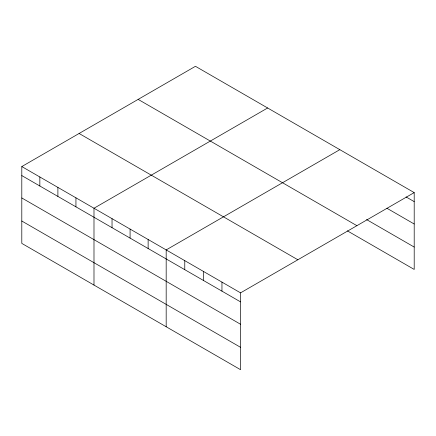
<?xml version="1.0" encoding="UTF-8"?>
<svg xmlns="http://www.w3.org/2000/svg" width="436" height="436" viewBox="0 0 436 436"><rect width="100%" height="100%" fill="white"/><g stroke="black" fill="none" stroke-linecap="round" stroke-linejoin="round"><path stroke-width="0.65" d="M240.552 324.259L240.552 292.856L21.8 166.563L21.8 243.397L240.552 369.695L240.552 324.259L21.8 197.96M347.378 230.857L414.2 269.437L414.2 192.603L195.448 66.305L21.8 166.563M267.639 107.986L93.991 208.239L93.991 285.073M339.824 149.662L166.176 249.915L166.176 326.755M240.552 292.856L414.2 192.603M406.063 196.93L414.2 201.623M386.89 208.234L414.2 224M366.551 219.553L414.2 247.059M138.147 99.392L356.899 225.685M79.101 133.476L297.853 259.774M21.8 175.583L240.552 301.881M21.8 221.019L240.552 347.312M221.957 282.125L221.957 291.144M203.361 271.388L203.361 280.408M184.771 260.652L184.771 269.677M148.131 239.5L148.131 248.52M130.081 229.08L130.081 238.1M112.036 218.659L112.036 227.679M75.94 197.819L75.94 206.844M57.895 187.398L57.895 196.423M39.845 176.983L39.845 186.003"/></g></svg>
